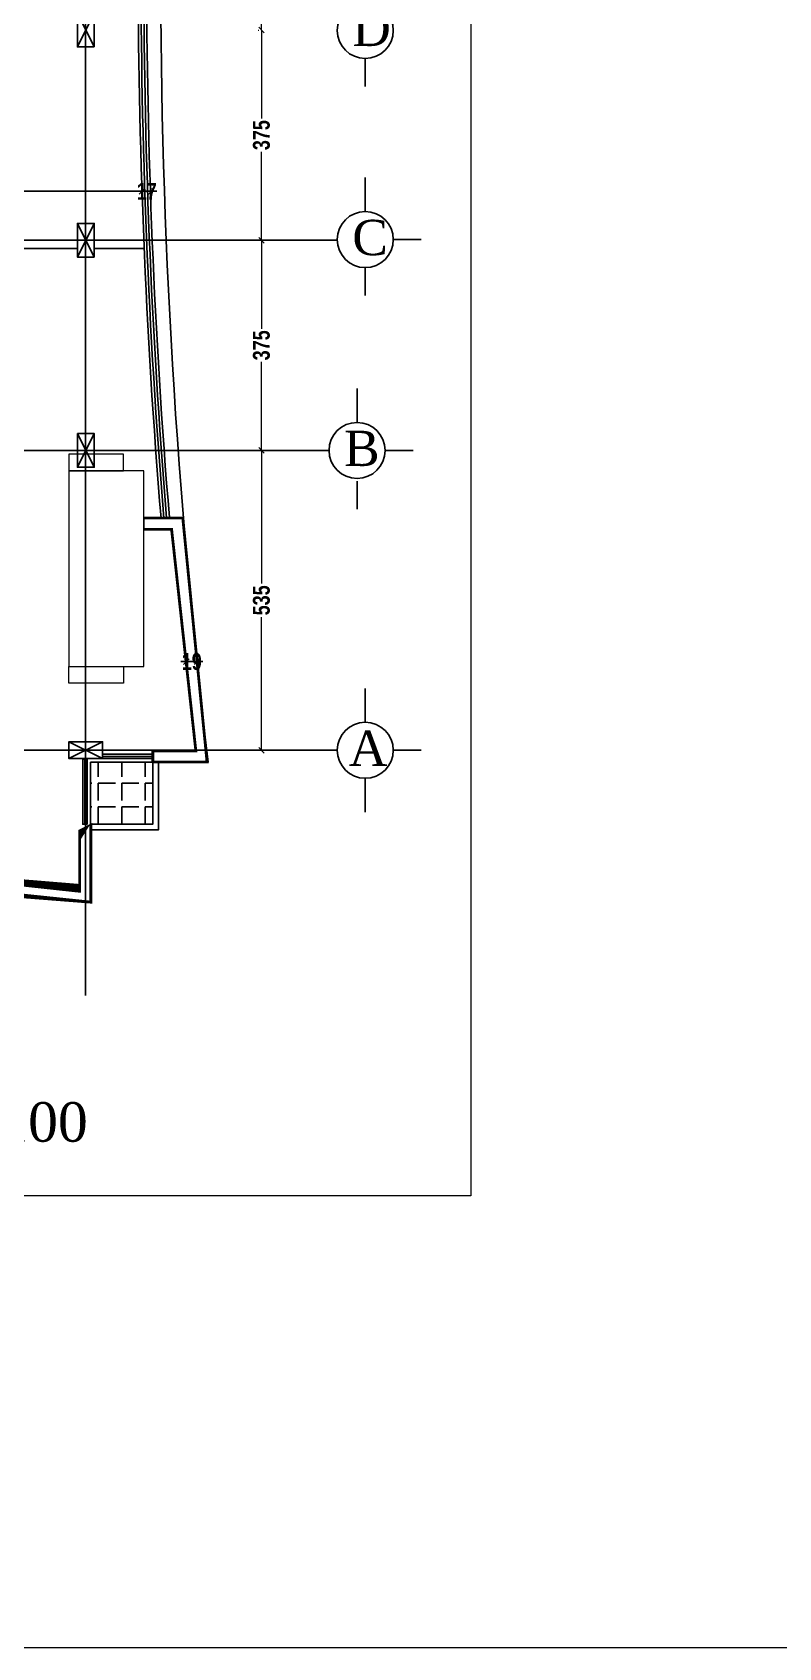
# Model space of a CAD drawing. Extents: x 285329 to 658348, y -83126 to -16980.
# Drawn here: x 351639 to 352971, y -43859 to -40977 of the extents above; entities that cross this region are included whole.
import ezdxf

# ---------------------------------------------------------------- set-up
doc = ezdxf.new("R2010")
doc.units = 0
doc.layers.get('0').update_dxf_attribs({"linetype": 'CONTINUOUS'})
doc.layers.get('DEFPOINTS').update_dxf_attribs({"color": 9, "linetype": 'CONTINUOUS'})
for name, color, linetype in [('AXIS', 1, 'CONTINUOUS'), ('COLUMN', 5, 'CONTINUOUS'), ('FURNITURE', 4, 'CONTINUOUS'), ('HATCH', 8, 'CONTINUOUS'), ('TEXT', 3, 'CONTINUOUS'), ('WALL', 7, 'CONTINUOUS'), ('WALL1', 2, 'CONTINUOUS')]:
    doc.layers.add(name, color=color, linetype=linetype)
doc.layers.add('FURNITURE___EQUIPMENT', color=114, linetype='CONTINUOUS', lineweight=15)
doc.layers.add('VIS', color=8, linetype='CONTINUOUS', lineweight=18)
doc.styles.add('CITYBLUEPRINT', font='cityb___.ttf', dxfattribs={"width": 0.8})
doc.styles.add('style2', font='romantic.ttf', dxfattribs={"height": 50})
doc.dimstyles.new('50', dxfattribs={"dimtxt": 30, "dimasz": 10, "dimexe": 5, "dimexo": 6, "dimgap": 5, "dimtad": 0, "dimdec": 0, "dimdsep": 46, "dimtxsty": 'CITYBLUEPRINT', "dimblk1": 'OBLIQUE', "dimblk2": 'OBLIQUE', "dimsah": 1, "dimcen": 0.05, "dimdle": 0.03, "dimclre": 22, "dimclrt": 7, "dimadec": 0, "dimazin": 0, "dimtfac": 1, "dimtdec": 0, "dimtix": 1, "dimtmove": 0, "dimatfit": 3, "dimldrblk": 'OBLIQUE', "dimfxl": 1, "dimtolj": 1, "dimtzin": 0, "dimarcsym": 0})

# ---------------------------------------------------------------- blocks, each defined once
blk = doc.blocks.new('COLUMN')
at = {"layer": 'AXIS'}
for p, q in [((236924.6994773077, -9644.256519553426), (236984.6994773077, -9674.256519553428)), ((236984.6994773077, -9644.256519553426), (236924.6994773077, -9674.256519553428))]:
    blk.add_line(p, q, dxfattribs=at)
at = {"layer": 'COLUMN'}
blk.add_lwpolyline([(236924.6994773077, -9644.256519553426), (236984.6994773077, -9644.256519553426), (236984.6994773077, -9674.256519553428), (236924.6994773077, -9674.256519553428)], close=True, dxfattribs=at)
blk = doc.blocks.new('_Oblique')
at = {"color": 0, "lineweight": -2}
blk.add_line((-0.5, -0.5), (0.5, 0.5), dxfattribs=at)
blk = doc.blocks.new('*D2208')
at = {"layer": 'DEFPOINTS', "color": 0, "linetype": 'Continuous', "lineweight": 5, "transparency": 16777216}
for p in [(329436.7379161645, -12204.00176398241), (329436.7379161645, -12603.67152189529), (329436.7379161645, -12603.67152189529)]:
    blk.add_point(p, dxfattribs=at)
at = {"layer": 'VIS', "color": 22, "linetype": 'Continuous', "lineweight": -2, "transparency": 16777216}
for p, q in [((329430.7379161645, -12204.00176398241), (329431.7379161645, -12204.00176398241)), ((329430.7379161645, -12603.67152189529), (329431.7379161645, -12603.67152189529))]:
    blk.add_line(p, q, dxfattribs=at)
at = {"layer": 'VIS', "color": 24, "linetype": 'Continuous', "lineweight": -2, "transparency": 16777216}
for p, q in [((329436.7379161645, -12203.9717639824), (329436.7379161645, -12368.33602027384)), ((329436.7379161645, -12603.70152189529), (329436.7379161645, -12439.33726560385))]:
    blk.add_line(p, q, dxfattribs=at)
at = {"layer": 'VIS', "color": 24, "linetype": 'Continuous', "lineweight": -2, "transparency": 16777216, "xscale": 10, "yscale": 10, "zscale": 10}
for p, rotation in [((329436.7379161645, -12204.00176398241), 90), ((329436.7379161645, -12603.67152189529), 270)]:
    blk.add_blockref('_Oblique', p, dxfattribs=dict(at, rotation=rotation))
at = {"layer": 'VIS', "color": 30, "linetype": 'Continuous', "lineweight": 5, "transparency": 16777216, "insert": (329436.7379161645, -12403.83664293879), "char_height": 30, "attachment_point": 5, "rotation": 90, "style": 'CITYBLUEPRINT'}
blk.add_mtext('\\A1;400', dxfattribs=at)
blk = doc.blocks.new('*D2209')
at = {"layer": 'DEFPOINTS', "color": 0, "linetype": 'Continuous', "lineweight": 5, "transparency": 16777216}
for p in [(329436.7379161645, -12603.67152189529), (329436.7379161645, -12978.66452399109), (329436.7379161645, -12978.66452399109)]:
    blk.add_point(p, dxfattribs=at)
at = {"layer": 'VIS', "color": 22, "linetype": 'Continuous', "lineweight": -2, "transparency": 16777216}
for p, q in [((329430.7379161645, -12603.67152189529), (329431.7379161645, -12603.67152189529)), ((329430.7379161645, -12978.66452399109), (329431.7379161645, -12978.66452399109))]:
    blk.add_line(p, q, dxfattribs=at)
at = {"layer": 'VIS', "color": 24, "linetype": 'Continuous', "lineweight": -2, "transparency": 16777216}
for p, q in [((329436.7379161645, -12603.64152189529), (329436.7379161645, -12761.48060077631)), ((329436.7379161645, -12978.69452399108), (329436.7379161645, -12820.85544511006))]:
    blk.add_line(p, q, dxfattribs=at)
at = {"layer": 'VIS', "color": 24, "linetype": 'Continuous', "lineweight": -2, "transparency": 16777216, "xscale": 10, "yscale": 10, "zscale": 10}
for p, rotation in [((329436.7379161645, -12603.67152189529), 90), ((329436.7379161645, -12978.66452399109), 270)]:
    blk.add_blockref('_Oblique', p, dxfattribs=dict(at, rotation=rotation))
at = {"layer": 'VIS', "color": 30, "linetype": 'Continuous', "lineweight": 5, "transparency": 16777216, "insert": (329436.7379161645, -12791.16802294313), "char_height": 30, "attachment_point": 5, "rotation": 90, "style": 'CITYBLUEPRINT'}
blk.add_mtext('\\A1;375', dxfattribs=at)
blk = doc.blocks.new('*D2210')
at = {"layer": 'DEFPOINTS', "color": 0, "linetype": 'Continuous', "lineweight": 5, "transparency": 16777216}
for p in [(329436.7379161645, -12978.66452399109), (329436.7379161637, -13353.66136426775), (329436.7379161645, -13353.66136426775)]:
    blk.add_point(p, dxfattribs=at)
at = {"layer": 'VIS', "color": 22, "linetype": 'Continuous', "lineweight": -2, "transparency": 16777216}
for p, q in [((329430.7379161645, -12978.66452399109), (329431.7379161645, -12978.66452399109)), ((329442.7379161637, -13353.66136426775), (329441.7379161645, -13353.66136426775))]:
    blk.add_line(p, q, dxfattribs=at)
at = {"layer": 'VIS', "color": 24, "linetype": 'Continuous', "lineweight": -2, "transparency": 16777216}
for p, q in [((329436.7379161645, -12978.63452399108), (329436.7379161645, -13136.47552196254)), ((329436.7379161645, -13353.69136426775), (329436.7379161645, -13195.85036629629))]:
    blk.add_line(p, q, dxfattribs=at)
at = {"layer": 'VIS', "color": 24, "linetype": 'Continuous', "lineweight": -2, "transparency": 16777216, "xscale": 10, "yscale": 10, "zscale": 10}
for p, rotation in [((329436.7379161645, -12978.66452399109), 90), ((329436.7379161645, -13353.66136426775), 270)]:
    blk.add_blockref('_Oblique', p, dxfattribs=dict(at, rotation=rotation))
at = {"layer": 'VIS', "color": 30, "linetype": 'Continuous', "lineweight": 5, "transparency": 16777216, "insert": (329436.7379161645, -13166.16294412937), "char_height": 30, "attachment_point": 5, "rotation": 90, "style": 'CITYBLUEPRINT'}
blk.add_mtext('\\A1;375', dxfattribs=at)
blk = doc.blocks.new('*D2211')
at = {"layer": 'DEFPOINTS', "color": 0, "linetype": 'Continuous', "lineweight": 5, "transparency": 16777216}
for p in [(329436.7379161645, -13353.69136426775), (329436.7379161637, -13888.53321777554), (329436.7379161653, -13888.53321777554)]:
    blk.add_point(p, dxfattribs=at)
at = {"layer": 'VIS', "color": 24, "linetype": 'Continuous', "lineweight": -2, "transparency": 16777216}
for p, q in [((329436.7379161653, -13353.66136426775), (329436.7379161653, -13591.15587757208)), ((329436.7379161653, -13888.56321777554), (329436.7379161653, -13651.06870447121))]:
    blk.add_line(p, q, dxfattribs=at)
at = {"layer": 'VIS', "color": 22, "linetype": 'Continuous', "lineweight": -2, "transparency": 16777216}
for p, q in [((329442.7379161645, -13353.69136426775), (329441.7379161652, -13353.69136426775)), ((329442.7379161637, -13888.53321777554), (329441.7379161652, -13888.53321777554))]:
    blk.add_line(p, q, dxfattribs=at)
at = {"layer": 'VIS', "color": 24, "linetype": 'Continuous', "lineweight": -2, "transparency": 16777216, "xscale": 10, "yscale": 10, "zscale": 10}
for p, rotation in [((329436.7379161653, -13353.69136426775), 90), ((329436.7379161653, -13888.53321777554), 270)]:
    blk.add_blockref('_Oblique', p, dxfattribs=dict(at, rotation=rotation))
at = {"layer": 'VIS', "color": 30, "linetype": 'Continuous', "lineweight": 5, "transparency": 16777216, "insert": (329436.7379161653, -13621.11229102159), "char_height": 30, "attachment_point": 5, "rotation": 90, "style": 'CITYBLUEPRINT'}
blk.add_mtext('\\A1;535', dxfattribs=at)
blk = doc.blocks.new('*D2521')
at = {"layer": 'DEFPOINTS', "color": 0, "linetype": 'Continuous', "lineweight": 5, "transparency": 16777216}
for p in [(350969.4259042162, -41258.97908174612), (351834.5001002137, -41260.39396209696), (351834.5001002137, -41263.09687418423)]:
    blk.add_point(p, dxfattribs=at)
at = {"layer": 'VIS', "color": 0, "linetype": 'Continuous', "lineweight": -2, "transparency": 16777216}
for p, q in [((350969.3959042162, -41260.39396209696), (351370.1087058263, -41260.39396209696)), ((351834.5301002137, -41260.39396209696), (351433.8172986035, -41260.39396209696))]:
    blk.add_line(p, q, dxfattribs=at)
at = {"layer": 'VIS', "color": 22, "linetype": 'Continuous', "lineweight": -2, "transparency": 16777216}
for p, q in [((350969.4259042162, -41264.97908174612), (350969.4259042162, -41265.39396209696)), ((351834.5001002137, -41257.09687418423), (351834.5001002137, -41255.39396209696))]:
    blk.add_line(p, q, dxfattribs=at)
at = {"layer": 'VIS', "color": 0, "linetype": 'Continuous', "lineweight": -2, "transparency": 16777216, "xscale": 10, "yscale": 10, "zscale": 10, "rotation": 180}
blk.add_blockref('_Oblique', (350969.4259042162, -41260.39396209696), dxfattribs=at)
at = {"layer": 'VIS', "color": 0, "linetype": 'Continuous', "lineweight": -2, "transparency": 16777216, "xscale": 10, "yscale": 10, "zscale": 10}
blk.add_blockref('_Oblique', (351834.5001002137, -41260.39396209696), dxfattribs=at)
at = {"layer": 'VIS', "color": 7, "linetype": 'Continuous', "lineweight": 5, "transparency": 16777216, "insert": (351401.9630022149, -41260.39396209696), "char_height": 30, "attachment_point": 5, "style": 'CITYBLUEPRINT'}
blk.add_mtext('\\A1;865', dxfattribs=at)
blk = doc.blocks.new('*D2522')
at = {"layer": 'DEFPOINTS', "color": 0, "linetype": 'Continuous', "lineweight": 5, "transparency": 16777216}
for p in [(351834.5001002137, -41263.09687418423), (351851.1705969404, -41260.39396209696), (351851.1705969404, -41262.53691327477)]:
    blk.add_point(p, dxfattribs=at)
at = {"layer": 'VIS', "color": 0, "linetype": 'Continuous', "lineweight": -2, "transparency": 16777216}
for p, q in [((351834.5001002137, -41260.39396209696), (351824.5001002137, -41260.39396209696)), ((351834.5001002137, -41260.39396209696), (351851.1705969404, -41260.39396209696)), ((351851.1705969404, -41260.39396209696), (351861.1705969404, -41260.39396209696))]:
    blk.add_line(p, q, dxfattribs=at)
at = {"layer": 'VIS', "color": 22, "linetype": 'Continuous', "lineweight": -2, "transparency": 16777216}
for p, q in [((351834.5001002137, -41257.09687418423), (351834.5001002137, -41255.39396209696)), ((351851.1705969404, -41256.53691327477), (351851.1705969404, -41255.39396209696))]:
    blk.add_line(p, q, dxfattribs=at)
at = {"layer": 'VIS', "color": 0, "linetype": 'Continuous', "lineweight": -2, "transparency": 16777216, "xscale": 10, "yscale": 10, "zscale": 10}
blk.add_blockref('_Oblique', (351834.5001002137, -41260.39396209696), dxfattribs=at)
at = {"layer": 'VIS', "color": 0, "linetype": 'Continuous', "lineweight": -2, "transparency": 16777216, "xscale": 10, "yscale": 10, "zscale": 10, "rotation": 180}
blk.add_blockref('_Oblique', (351851.1705969404, -41260.39396209696), dxfattribs=at)
at = {"layer": 'VIS', "color": 7, "linetype": 'Continuous', "lineweight": 5, "transparency": 16777216, "insert": (351842.8353485771, -41260.39396209696), "char_height": 30, "attachment_point": 5, "style": 'CITYBLUEPRINT'}
blk.add_mtext('\\A1;17', dxfattribs=at)
blk = doc.blocks.new('*D2524')
at = {"layer": 'DEFPOINTS', "color": 0, "linetype": 'Continuous', "lineweight": 5, "transparency": 16777216}
for p in [(351913.5765852053, -42103.76160563147), (351932.9543209604, -42099.543875981), (351932.9543209604, -42101.83431915083)]:
    blk.add_point(p, dxfattribs=at)
at = {"layer": 'VIS', "color": 0, "linetype": 'Continuous', "lineweight": -2, "transparency": 16777216}
for p, q in [((351913.5765852053, -42099.543875981), (351903.5765852053, -42099.543875981)), ((351913.5765852053, -42099.543875981), (351932.9543209604, -42099.543875981)), ((351932.9543209604, -42099.543875981), (351942.9543209604, -42099.543875981))]:
    blk.add_line(p, q, dxfattribs=at)
at = {"layer": 'VIS', "color": 22, "linetype": 'Continuous', "lineweight": -2, "transparency": 16777216}
for p, q in [((351913.5765852053, -42097.76160563147), (351913.5765852053, -42094.543875981)), ((351932.9543209604, -42095.83431915083), (351932.9543209604, -42094.543875981))]:
    blk.add_line(p, q, dxfattribs=at)
at = {"layer": 'VIS', "color": 0, "linetype": 'Continuous', "lineweight": -2, "transparency": 16777216, "xscale": 10, "yscale": 10, "zscale": 10}
blk.add_blockref('_Oblique', (351913.5765852053, -42099.543875981), dxfattribs=at)
at = {"layer": 'VIS', "color": 0, "linetype": 'Continuous', "lineweight": -2, "transparency": 16777216, "xscale": 10, "yscale": 10, "zscale": 10, "rotation": 180}
blk.add_blockref('_Oblique', (351932.9543209604, -42099.543875981), dxfattribs=at)
at = {"layer": 'VIS', "color": 7, "linetype": 'Continuous', "lineweight": 5, "transparency": 16777216, "insert": (351923.2654530829, -42099.543875981), "char_height": 30, "attachment_point": 5, "style": 'CITYBLUEPRINT'}
blk.add_mtext('\\A1;19', dxfattribs=at)
blk = doc.blocks.new('cbcb')
at = {"layer": 'AXIS'}
for p, q in [((329123.2197043137, -10741.84711262657), (329122.6917594584, -14326.12921787338)), ((329621.958035193, -12654.47741664561), (329621.958035193, -12704.47741664561)), ((329621.949651356, -12927.44482283528), (329621.949651356, -12867.01617315211)), ((327226.5972429404, -12978.66452399108), (329571.9645302789, -12978.66452399108)), ((329671.9496513559, -12977.44482283528), (329721.9496513558, -12977.44482283528)), ((329621.949651356, -13027.44482283528), (329621.949651356, -13077.44482283528)), ((329607.2991260899, -13303.71840465974), (329607.2991260899, -13243.28975497657)), ((329557.2991586259, -13353.66136426799), (327215.7118144301, -13353.66136426356)), ((329657.2991260898, -13353.71840465974), (329707.2991260898, -13353.71840465974)), ((329607.2991260899, -13408.71840465974), (329607.2991260899, -13458.71840465974)), ((329621.9644977424, -13838.5902581673), (329621.9644977424, -13778.16160848412)), ((327235.0907549859, -13888.53321777554), (329571.9645302784, -13888.53321777554)), ((329671.9644977423, -13888.59025816728), (329721.9644977423, -13888.59025816728)), ((329621.9644977424, -13999.01890785046), (329621.9644977424, -13938.59025816728))]:
    blk.add_line(p, q, dxfattribs=at)
for centre in [(329621.958035193, -12604.47741664561), (329621.949651356, -12977.44482283528), (329607.2991260899, -13353.71840465974), (329621.9644977424, -13888.59025816728)]:
    blk.add_circle(centre, 50, dxfattribs=at)
at = {"layer": 'WALL', "linetype": 'Continuous', "xscale": -1}
for p, rotation in [((338782.4762238671, -249558.370999203), 270), ((338782.4762238671, -249933.3640012988), 270), ((319463.9631847672, 223601.0381130483), 90)]:
    blk.add_blockref('COLUMN', p, dxfattribs=dict(at, rotation=rotation))
at = {"layer": 'WALL', "linetype": 'Continuous'}
blk.add_blockref('COLUMN', (92168.52022700595, -4229.276698222126), dxfattribs=at)
at = {"layer": 'WALL', "linetype": 'Continuous', "xscale": -1}
blk.add_blockref('COLUMN', (566077.9191816213, -4229.276698222126), dxfattribs=at)
at = {"layer": 'TEXT', "char_height": 63, "attachment_point": 1, "style": 'style2'}
for s, insert, width in [('D', (329598.8698094109, -12569.30567225672), 240.4607), ('C', (329598.8614255739, -12942.27307844638), 240.4607), ('B', (329584.2109003079, -13318.54666027085), 240.46074), ('A', (329592.6753865733, -13853.41851377842), 240.46074)]:
    blk.add_mtext(s, dxfattribs=dict(at, insert=insert, width=width))
at = {"layer": 'VIS', "linetype": 'Continuous', "lineweight": 5}
for base, p1, p2, picture, middle in [((329436.7379161645, -12603.67152189529), (329436.7379161645, -12204.00176398241), (329436.7379161645, -12603.67152189529), '*D2208', (329436.7379161645, -12403.83664293879)), ((329436.7379161645, -12978.66452399109), (329436.7379161645, -12603.67152189529), (329436.7379161645, -12978.66452399109), '*D2209', (329436.7379161645, -12791.16802294313)), ((329436.7379161645, -13353.66136426775), (329436.7379161645, -12978.66452399109), (329436.7379161637, -13353.66136426775), '*D2210', (329436.7379161645, -13166.16294412937)), ((329436.7379161653, -13888.53321777554), (329436.7379161645, -13353.69136426775), (329436.7379161637, -13888.53321777554), '*D2211', (329436.7379161653, -13621.11229102159))]:
    dim = blk.add_linear_dim(base=base, p1=p1, p2=p2, angle=90, dimstyle='50', override={"dimtmove": 1}, dxfattribs=at)
    dim.commit()
    dim.dimension.update_dxf_attribs({"geometry": picture, "text_midpoint": middle})

msp = doc.modelspace()

# ---------------------------------------------------------------- hatches: boundary and pattern name
at = {"layer": 'AXIS'}
h = msp.add_hatch(dxfattribs=at)
h.set_pattern_fill('ANGLE', color=256, scale=6, style=0)
h.set_pattern_definition([(0, (113246.648332508, -51117.66701360109), (0, -41.90999999999998), [30.48, -11.43]), (270, (113246.648332508, -51117.66701360109), (-41.90999999999998, -2.6e-15), [30.48, -11.43])])
h.paths.add_polyline_path([(351853.6838439878, -42389.63843490228), (351742.6204893992, -42389.63843490223), (351742.6204893992, -42278.57508031371), (351853.6838439878, -42278.57508031402)])

# ---------------------------------------------------------------- linework, layer by layer
at = {"layer": 'COLUMN', "linetype": 'Continuous', "lineweight": 5}
msp.add_lwpolyline([(352421.361861469, -38852.78420927924), (352421.361861469, -43052.78420927924), (349471.3618614692, -43052.78420927924), (349471.3618614692, -38852.78420927924)], close=True, dxfattribs=at)
at = {"layer": 'FURNITURE', "ltscale": 3}
for points in [[(351736.4494297984, -42273.57508031368), (351728.7915490001, -42273.57508031368), (351728.7915490001, -42389.63843490221), (351736.4494297984, -42389.63843490221)], [(351764.1437180971, -42272.40402071297), (351764.1437180971, -42264.74613991464), (351853.6838439878, -42264.74613991483), (351853.6838439878, -42272.40402071316)]]:
    msp.add_lwpolyline(points, close=True, dxfattribs=at)
at = {"layer": 'FURNITURE'}
msp.add_lwpolyline([(351863.6838439878, -42278.57508031368), (351863.6838439878, -42399.6384349023), (351742.6204893992, -42399.63843490223)], dxfattribs=at)
msp.add_lwpolyline([(351742.6204893993, -42278.57508031371), (351853.6838439878, -42278.57508031378), (351853.6838439878, -42389.63843490228), (351742.6204893993, -42389.63843490223)], close=True, dxfattribs=at)
at = {"layer": 'FURNITURE', "ltscale": 3}
for points in [[(351742.6204893992, -42278.57508031363), (351742.6204893992, -42409.63843490218)], [(351742.6204893992, -42278.57508031371), (351873.6838439878, -42278.57508031404)]]:
    msp.add_lwpolyline(points, dxfattribs=at)
at = {"layer": 'FURNITURE'}
for radius, start in [(11924.27436566748, 175.0928946715309), (11914.27436566748, 175.2613087710351)]:
    msp.add_arc((363756.9054452986, -40858.32820091469), radius, start, 184.7386912289649, dxfattribs=at)
at = {"layer": 'FURNITURE___EQUIPMENT'}
for points in [[(351703.7165553297, -41759.14276744457), (351801.6763247651, -41759.14276744457), (351801.6763247651, -41729.46546586645), (351703.7165553297, -41729.46546586645)], [(351837.6204893994, -42108.34396399518), (351837.6204893994, -41759.14276744457), (351703.7165553297, -41759.14276744457), (351703.7165553297, -42108.34396399518)], [(351703.7165553297, -42108.34396399518), (351801.6763247651, -42108.34396399518), (351801.6763247651, -42138.02126557331), (351703.7165553297, -42138.02126557331)]]:
    msp.add_lwpolyline(points, close=True, dxfattribs=at)
at = {"layer": 'HATCH', "linetype": 'ByBlock', "ltscale": 3}
msp.add_line((351837.6367712573, -41347.70638652928), (351311.4683756812, -41347.70638652928), dxfattribs=at)
at = {"layer": 'VIS', "linetype": 'Continuous', "lineweight": 5}
msp.add_line((361056.4723281801, -43858.69206908584), (326417.0292412013, -43858.69206908584), dxfattribs=at)
at = {"layer": 'WALL', "linetype": 'Continuous'}
for p, q in [((351719.1437180972, -41347.70638652925), (351311.4683756806, -41347.70638652928)), ((351837.6732601783, -41347.70638653834), (351749.1437180966, -41347.70638652929)), ((351719.1437180972, -41362.70638652925), (351311.4683756791, -41362.70638652928)), ((351838.2985830333, -41362.7063865384), (351749.1437180951, -41362.70638652929))]:
    msp.add_line(p, q, dxfattribs=at)
at = {"layer": 'WALL', "linetype": 'Continuous', "ltscale": 3, "const_width": 5}
for points in [[(351853.6838439872, -42278.57508031077), (351950.5327462144, -42278.57508031003), (351907.2517956139, -41843.41049404419), (351837.6204893994, -41843.4104940445)], [(351837.6204893999, -41863.41049404449), (351887.2517956141, -41863.41049404426), (351930.5327462144, -42258.57508031009), (351853.6838439872, -42258.57508031047), (351853.6838439872, -42278.57508031047)], [(351743.1216898252, -42389.63843489984), (351743.1216898252, -42528.57508031136), (351297.942596152, -42485.29412971357), (351297.9425961515, -42384.63843490223), (351297.9425961517, -42384.63843490223), (351317.9425961517, -42384.63843490218), (351317.9425961518, -42465.29412971353), (351723.1216898252, -42508.57508031138), (351723.1216898249, -42389.63843489991), (351743.1216898249, -42389.63843489989)]]:
    msp.add_lwpolyline(points, dxfattribs=at)
at = {"layer": 'WALL', "linetype": 'Continuous', "const_width": 3}
msp.add_lwpolyline([(351837.620489401, -41843.4104940445), (351837.6204893999, -41863.41049404449)], dxfattribs=at)
at = {"layer": 'WALL1'}
for p, q in [((351732.6204893992, -42389.63843490221), (351732.6204893992, -42273.57508031368)), ((351853.6838439878, -42268.57508031401), (351764.1437180971, -42268.57508031379))]:
    msp.add_line(p, q, dxfattribs=at)
for centre, radius, start, end in [((363776.9054452984, -40858.32820091469), 11909.27436566749, 173.1508606826938, 186.8491393173061), ((363756.9054452986, -40858.32820091469), 11929.27436566749, 175.0949564613253, 184.7386912289649), ((363756.9054452986, -40858.32820091469), 11919.27436566748, 175.0908311456353, 184.7386912289649), ((363776.9054452984, -40858.32820091469), 11924.27436566748, 186.8404823264079, 186.8491393173061)]:
    msp.add_arc(centre, radius, start, end, dxfattribs=at)

# ---------------------------------------------------------------- block references
at = {"layer": 'VIS', "linetype": 'Continuous', "lineweight": 5}
msp.add_blockref('cbcb', (22610.92401378346, -28369.0418625382), dxfattribs=at)

# ---------------------------------------------------------------- texts
at = {"layer": 'TEXT', "insert": (350432.1346586813, -42885.47623031868), "char_height": 70.56, "width": 3056.2551, "attachment_point": 1, "style": 'style2'}
msp.add_mtext('2nd   FLOOR PLAN sc. 1/100', dxfattribs=at)

# ---------------------------------------------------------------- dimensions: what is measured, and where the dimension line sits
at = {"layer": 'VIS', "linetype": 'Continuous', "lineweight": 5}
for base, p1, p2, picture, middle in [((351834.5001002137, -41260.39396209696), (350969.4259042162, -41258.97908174612), (351834.5001002137, -41263.09687418423), '*D2521', (351401.9630022149, -41260.39396209696)), ((351851.1705969404, -41260.39396209696), (351834.5001002137, -41263.09687418423), (351851.1705969404, -41262.53691327477), '*D2522', (351842.8353485771, -41260.39396209696)), ((351932.9543209604, -42099.543875981), (351913.5765852053, -42103.76160563147), (351932.9543209604, -42101.83431915083), '*D2524', (351923.2654530829, -42099.543875981))]:
    dim = msp.add_linear_dim(base=base, p1=p1, p2=p2, dimstyle='50', override={"dimtmove": 1}, dxfattribs=at)
    dim.commit()
    dim.dimension.update_dxf_attribs({"geometry": picture, "text_midpoint": middle})

doc.saveas('drawing.dxf')
